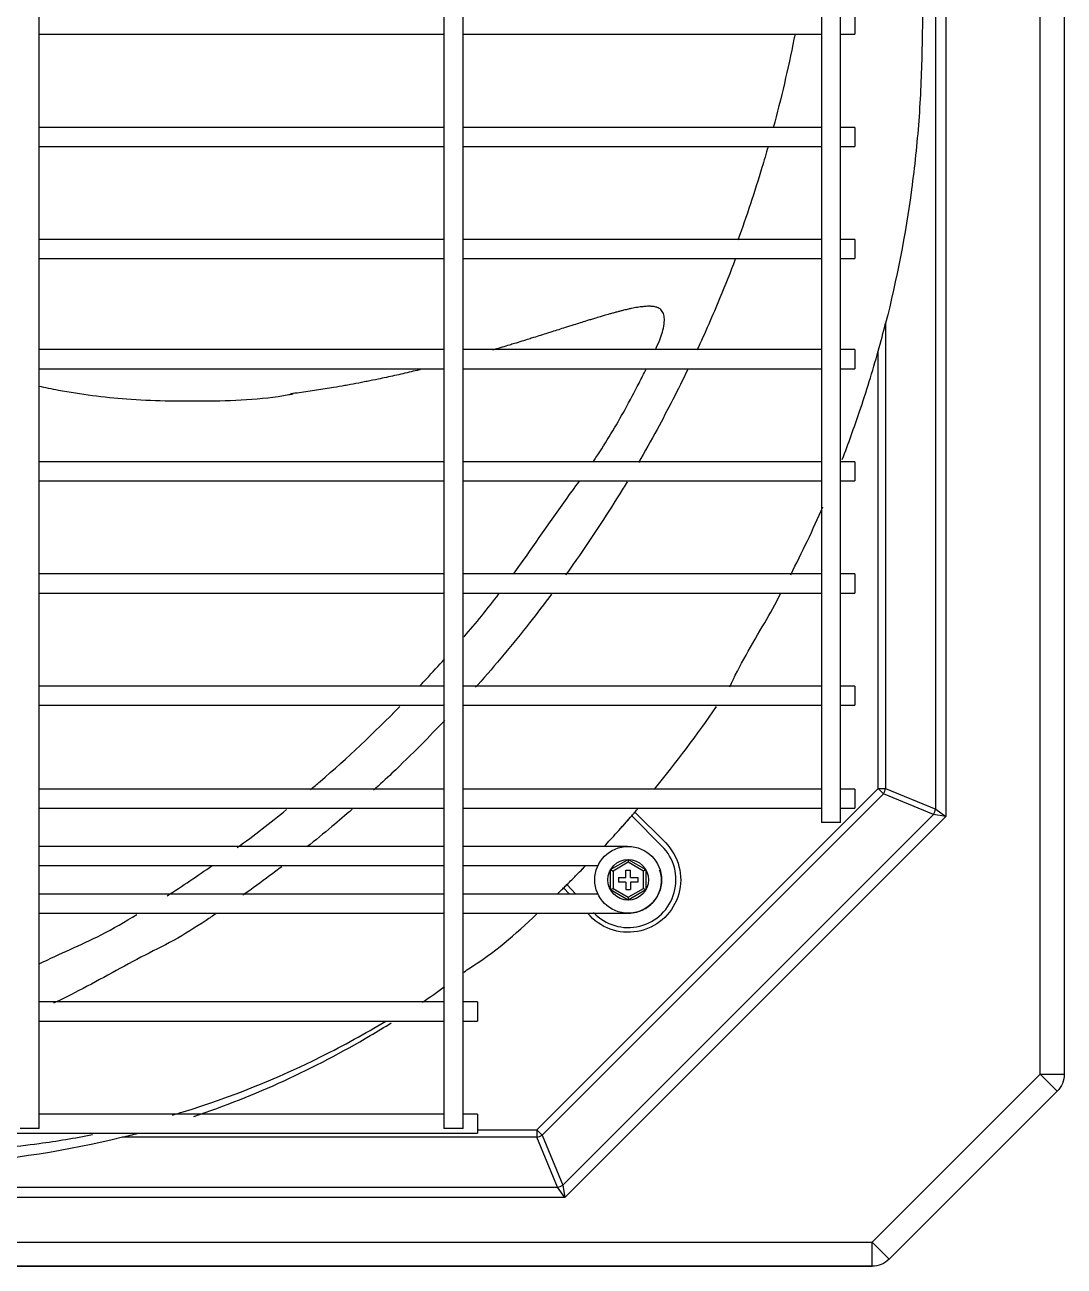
# Model space of a CAD drawing. Extents: x 58467 to 79089, y -33726 to -17391.
# Drawn here: x 72381.62 to 72403.38, y -19215.78 to -19189.78 of the extents above; entities that cross this region are included whole.
import ezdxf

# ---------------------------------------------------------------- set-up
doc = ezdxf.new("R2010")
doc.units = 0
doc.header["$LTSCALE"] = 100

# ---------------------------------------------------------------- blocks, each defined once
blk = doc.blocks.new('ZSGT')
at = {"color": 3}
for p, q in [((40442.027, -24624.037, -3.539), (40442.027, -24505.674, -3.539)), ((40450.505, -24505.674, -3.539), (40450.505, -24624.037, -3.539)), ((40450.905, -24624.037, -3.539), (40450.905, -24505.674, -3.539)), ((40462.993, -24622.901, -3.539), (40462.993, -24506.852, -3.539)), ((40463.493, -24506.852, -3.539), (40463.493, -24622.901, -3.539)), ((40458.41, -24512.173, -3.539), (40458.41, -24617.628, -3.539)), ((40458.81, -24617.628, -3.539), (40458.81, -24512.173, -3.539)), ((40461.014, -24512.343, -3.539), (40461.014, -24617.501, -3.539)), ((40460.802, -24617.349, -3.539), (40460.802, -24512.495, -3.539)), ((40459.11, -24600.717, -3.539), (40459.11, -24601.117, -3.539)), ((40442.026, -24601.117, -3.539), (40450.505, -24601.117, -3.539)), ((40450.905, -24601.117, -3.539), (40458.41, -24601.117, -3.539)), ((40458.81, -24601.117, -3.539), (40459.11, -24601.117, -3.539)), ((40450.505, -24603.066, -3.539), (40442.026, -24603.066, -3.539)), ((40458.41, -24603.066, -3.539), (40450.905, -24603.066, -3.539)), ((40459.11, -24603.066, -3.539), (40458.81, -24603.066, -3.539)), ((40459.11, -24603.066, -3.539), (40459.11, -24603.466, -3.539)), ((40442.026, -24603.466, -3.539), (40450.505, -24603.466, -3.539)), ((40450.905, -24603.466, -3.539), (40458.41, -24603.466, -3.539)), ((40458.81, -24603.466, -3.539), (40459.11, -24603.466, -3.539)), ((40450.505, -24605.416, -3.539), (40442.026, -24605.416, -3.539)), ((40458.41, -24605.416, -3.539), (40450.905, -24605.416, -3.539)), ((40459.11, -24605.416, -3.539), (40458.81, -24605.416, -3.539)), ((40459.11, -24605.416, -3.539), (40459.11, -24605.816, -3.539)), ((40442.026, -24605.816, -3.539), (40450.505, -24605.816, -3.539)), ((40450.905, -24605.816, -3.539), (40458.41, -24605.816, -3.539)), ((40458.81, -24605.816, -3.539), (40459.11, -24605.816, -3.539)), ((40459.754, -24607.167, -3.539), (40459.754, -24616.915, -3.539)), ((40450.505, -24607.723, -3.539), (40442.026, -24607.723, -3.539)), ((40458.41, -24607.723, -3.539), (40450.905, -24607.723, -3.539)), ((40459.11, -24607.723, -3.539), (40458.81, -24607.723, -3.539)), ((40459.11, -24607.723, -3.539), (40459.11, -24608.123, -3.539)), ((40459.599, -24616.915, -3.539), (40459.599, -24607.752, -3.539)), ((40442.026, -24608.123, -3.539), (40450.505, -24608.123, -3.539)), ((40450.905, -24608.123, -3.539), (40458.41, -24608.123, -3.539)), ((40458.81, -24608.123, -3.539), (40459.11, -24608.123, -3.539)), ((40450.505, -24610.072, -3.539), (40442.026, -24610.072, -3.539)), ((40458.41, -24610.072, -3.539), (40450.905, -24610.072, -3.539)), ((40459.11, -24610.072, -3.539), (40458.81, -24610.072, -3.539)), ((40459.11, -24610.072, -3.539), (40459.11, -24610.472, -3.539)), ((40442.026, -24610.472, -3.539), (40450.505, -24610.472, -3.539)), ((40450.905, -24610.472, -3.539), (40458.41, -24610.472, -3.539)), ((40458.81, -24610.472, -3.539), (40459.11, -24610.472, -3.539)), ((40450.505, -24612.422, -3.539), (40442.026, -24612.422, -3.539)), ((40458.41, -24612.422, -3.539), (40450.905, -24612.422, -3.539)), ((40459.11, -24612.422, -3.539), (40458.81, -24612.422, -3.539)), ((40459.11, -24612.422, -3.539), (40459.11, -24612.822, -3.539)), ((40442.026, -24612.822, -3.539), (40450.505, -24612.822, -3.539)), ((40450.905, -24612.822, -3.539), (40458.41, -24612.822, -3.539)), ((40458.81, -24612.822, -3.539), (40459.11, -24612.822, -3.539)), ((40450.505, -24614.772, -3.539), (40442.026, -24614.772, -3.539)), ((40450.017, -24614.772, -3.539), (40450.002, -24614.749, -3.539)), ((40458.41, -24614.772, -3.539), (40450.905, -24614.772, -3.539)), ((40459.11, -24614.772, -3.539), (40458.81, -24614.772, -3.539)), ((40459.11, -24614.772, -3.539), (40459.11, -24615.171, -3.539)), ((40442.026, -24615.171, -3.539), (40450.505, -24615.171, -3.539)), ((40450.905, -24615.171, -3.539), (40458.41, -24615.171, -3.539)), ((40458.81, -24615.171, -3.539), (40459.11, -24615.171, -3.539)), ((40450.505, -24616.928, -3.539), (40442.026, -24616.928, -3.539)), ((40458.41, -24616.928, -3.539), (40450.905, -24616.928, -3.539)), ((40452.45, -24624.067, -3.539), (40459.599, -24616.915, -3.539)), ((40459.11, -24616.928, -3.539), (40458.81, -24616.928, -3.539)), ((40459.11, -24616.928, -3.539), (40459.11, -24617.328, -3.539)), ((40459.599, -24616.915, -3.539), (40459.754, -24616.915, -3.539)), ((40459.599, -24616.915, -3.539), (40459.709, -24617.025, -3.539)), ((40459.754, -24616.915, -3.539), (40460.802, -24617.349, -3.539)), ((40459.709, -24617.025, -3.539), (40452.56, -24624.177, -3.539)), ((40460.756, -24617.459, -3.539), (40459.709, -24617.025, -3.539)), ((40442.026, -24617.328, -3.539), (40450.505, -24617.328, -3.539)), ((40450.905, -24617.328, -3.539), (40458.41, -24617.328, -3.539)), ((40452.994, -24625.224, -3.539), (40460.756, -24617.459, -3.539)), ((40455.07, -24618.121, -3.539), (40454.438, -24617.488, -3.539)), ((40454.503, -24617.412, -3.539), (40455.141, -24618.05, -3.539)), ((40458.81, -24617.328, -3.539), (40459.11, -24617.328, -3.539)), ((40461.014, -24617.501, -3.539), (40460.756, -24617.459, -3.539)), ((40460.802, -24617.349, -3.539), (40461.014, -24617.501, -3.539)), ((40461.014, -24617.501, -3.539), (40453.036, -24625.482, -3.539)), ((40458.61, -24617.628, -3.539), (40458.41, -24617.628, -3.539)), ((40458.81, -24617.628, -3.539), (40458.61, -24617.628, -3.539)), ((40450.505, -24618.128, -3.539), (40442.027, -24618.128, -3.539)), ((40453.276, -24618.128, -3.539), (40450.905, -24618.128, -3.539)), ((40454.347, -24618.128, -3.539), (40452.971, -24618.128, -3.539)), ((40442.027, -24618.528, -3.539), (40450.505, -24618.528, -3.539)), ((40450.905, -24618.528, -3.539), (40453.276, -24618.528, -3.539)), ((40452.971, -24618.528, -3.539), (40453.731, -24618.528, -3.539)), ((40453.995, -24618.615, -3.539), (40454.363, -24618.403, -3.539)), ((40454.363, -24618.461, -3.539), (40454.045, -24618.644, -3.539)), ((40454.363, -24618.403, -3.539), (40454.731, -24618.615, -3.539)), ((40454.363, -24618.403, -3.539), (40454.363, -24618.461, -3.539)), ((40454.681, -24618.644, -3.539), (40454.363, -24618.461, -3.539)), ((40453.995, -24619.04, -3.539), (40453.995, -24618.615, -3.539)), ((40453.995, -24618.615, -3.539), (40454.045, -24618.644, -3.539)), ((40454.045, -24618.644, -3.539), (40454.045, -24619.011, -3.539)), ((40454.163, -24618.778, -3.539), (40454.313, -24618.778, -3.539)), ((40454.163, -24618.778, -3.539), (40454.163, -24618.878, -3.539)), ((40454.313, -24618.628, -3.539), (40454.413, -24618.628, -3.539)), ((40454.313, -24618.778, -3.539), (40454.313, -24618.628, -3.539)), ((40454.413, -24618.778, -3.539), (40454.413, -24618.628, -3.539)), ((40454.413, -24618.778, -3.539), (40454.563, -24618.778, -3.539)), ((40454.563, -24618.778, -3.539), (40454.563, -24618.878, -3.539)), ((40454.731, -24618.615, -3.539), (40454.681, -24618.644, -3.539)), ((40454.681, -24619.011, -3.539), (40454.681, -24618.644, -3.539)), ((40454.731, -24618.615, -3.539), (40454.731, -24619.04, -3.539)), ((40453.132, -24619.128, -3.539), (40453.009, -24618.997, -3.539)), ((40453.08, -24618.927, -3.539), (40453.27, -24619.128, -3.539)), ((40454.045, -24619.011, -3.539), (40453.995, -24619.04, -3.539)), ((40454.363, -24619.253, -3.539), (40453.995, -24619.04, -3.539)), ((40454.045, -24619.011, -3.539), (40454.363, -24619.195, -3.539)), ((40454.313, -24618.878, -3.539), (40454.163, -24618.878, -3.539)), ((40454.313, -24618.878, -3.539), (40454.313, -24619.028, -3.539)), ((40454.313, -24619.028, -3.539), (40454.413, -24619.028, -3.539)), ((40454.363, -24619.195, -3.539), (40454.681, -24619.011, -3.539)), ((40454.731, -24619.04, -3.539), (40454.363, -24619.253, -3.539)), ((40454.413, -24618.878, -3.539), (40454.413, -24619.028, -3.539)), ((40454.563, -24618.878, -3.539), (40454.413, -24618.878, -3.539)), ((40454.681, -24619.011, -3.539), (40454.731, -24619.04, -3.539)), ((40450.505, -24619.128, -3.539), (40442.026, -24619.128, -3.539)), ((40452.039, -24619.128, -3.539), (40450.905, -24619.128, -3.539)), ((40452.322, -24619.128, -3.539), (40452.039, -24619.128, -3.539)), ((40452.688, -24619.128, -3.539), (40452.322, -24619.128, -3.539)), ((40452.971, -24619.128, -3.539), (40452.688, -24619.128, -3.539)), ((40453.731, -24619.128, -3.539), (40452.971, -24619.128, -3.539)), ((40454.363, -24619.195, -3.539), (40454.363, -24619.253, -3.539)), ((40442.026, -24619.528, -3.539), (40450.505, -24619.528, -3.539)), ((40450.905, -24619.528, -3.539), (40452.039, -24619.528, -3.539)), ((40452.039, -24619.528, -3.539), (40452.322, -24619.528, -3.539)), ((40452.322, -24619.528, -3.539), (40452.688, -24619.528, -3.539)), ((40452.322, -24619.528, -3.539), (40452.322, -24619.528, -3.539)), ((40452.688, -24619.528, -3.539), (40452.688, -24619.528, -3.539)), ((40452.688, -24619.528, -3.539), (40452.971, -24619.528, -3.539)), ((40452.971, -24619.528, -3.539), (40454.347, -24619.528, -3.539)), ((40453.565, -24619.584, -3.539), (40453.511, -24619.528, -3.539)), ((40450.505, -24621.387, -3.539), (40442.027, -24621.387, -3.539)), ((40451.205, -24621.387, -3.539), (40450.905, -24621.387, -3.539)), ((40451.205, -24621.387, -3.539), (40451.205, -24621.787, -3.539)), ((40442.027, -24621.787, -3.539), (40450.505, -24621.787, -3.539)), ((40450.905, -24621.787, -3.539), (40451.205, -24621.787, -3.539)), ((40459.472, -24626.422, -3.539), (40462.993, -24622.901, -3.539)), ((40462.993, -24622.901, -3.539), (40463.493, -24622.901, -3.539)), ((40462.993, -24622.901, -3.539), (40463.347, -24623.254, -3.539)), ((40463.347, -24623.254, -3.539), (40459.825, -24626.776, -3.539)), ((40450.505, -24623.736, -3.539), (40442.027, -24623.736, -3.539)), ((40451.205, -24623.736, -3.539), (40450.905, -24623.736, -3.539)), ((40451.205, -24623.736, -3.539), (40451.205, -24624.136, -3.539)), ((40405.812, -24624.136, -3.539), (40451.205, -24624.136, -3.539)), ((40441.827, -24624.037, -3.539), (40441.627, -24624.037, -3.539)), ((40442.027, -24624.037, -3.539), (40441.827, -24624.037, -3.539)), ((40452.45, -24624.222, -3.539), (40443.771, -24624.222, -3.539)), ((40450.705, -24624.037, -3.539), (40450.505, -24624.037, -3.539)), ((40450.905, -24624.037, -3.539), (40450.705, -24624.037, -3.539)), ((40451.205, -24624.067, -3.539), (40452.45, -24624.067, -3.539)), ((40452.45, -24624.067, -3.539), (40452.45, -24624.222, -3.539)), ((40452.45, -24624.067, -3.539), (40452.56, -24624.177, -3.539)), ((40452.884, -24625.27, -3.539), (40452.45, -24624.222, -3.539)), ((40452.56, -24624.177, -3.539), (40452.994, -24625.224, -3.539)), ((40404.069, -24625.27, -3.539), (40452.884, -24625.27, -3.539)), ((40453.036, -24625.482, -3.539), (40452.884, -24625.27, -3.539)), ((40452.994, -24625.224, -3.539), (40453.036, -24625.482, -3.539)), ((40453.036, -24625.482, -3.539), (40403.981, -24625.482, -3.539)), ((40391.42, -24626.422, -3.539), (40459.472, -24626.422, -3.539)), ((40459.472, -24626.422, -3.539), (40459.825, -24626.776, -3.539)), ((40459.472, -24626.922, -3.539), (40459.472, -24626.422, -3.539)), ((40459.472, -24626.922, -3.539), (40391.42, -24626.922, -3.539)), ((40391.467, -24626.922, -3.539), (40459.472, -24626.922, -3.539)), ((40391.467, -24626.922, -3.539), (40459.472, -24626.922, -3.539))]:
    blk.add_line(p, q, dxfattribs=at)
for radius in [0.7, 0.425, 0.425]:
    blk.add_circle((40454.363, -24618.828, -3.539), radius, dxfattribs=at)
at = {"color": 3, "extrusion": (0, 0, -1)}
for centre, radius, start, end in [((-40454.363, -24618.828, 3.539), 1.1, 135, 316.5506), ((-40462.993, -24622.901, 3.539), 0.5, 180, 225), ((-40459.472, -24626.422, 3.539), 0.5, 225, 270)]:
    blk.add_arc(centre, radius, start, end, dxfattribs=at)
at = {"color": 3}
blk.add_arc((40454.363, -24618.828, -3.539), 1, 223.4494, 45, dxfattribs=at)
for centre, major_axis in [((40459.599, -24616.915, -3.539), (-0.084, -0.203)), ((40460.646, -24617.349, -3.539), (-0.084, -0.203)), ((40452.45, -24624.067, -3.539), (-0.203, -0.084)), ((40452.884, -24625.114, -3.539), (-0.203, -0.084))]:
    blk.add_ellipse(centre, major_axis=major_axis, ratio=0.678598, start_param=1.296782, end_param=1.844811, dxfattribs=at)
for points, knots in [([(40460.59, -24595.618, -3.539), (40460.583, -24596.593, -3.539), (40460.574, -24597.567, -3.539), (40460.549, -24599.517, -3.539), (40460.536, -24600.492, -3.539), (40460.503, -24601.954, -3.539), (40460.484, -24602.442, -3.539), (40460.411, -24603.411, -3.539), (40460.36, -24603.89, -3.539), (40460.168, -24605.317, -3.539), (40459.986, -24606.25, -3.539), (40459.754, -24607.167, -3.539)], [0, 0, 0, 0, 0.25, 0.25, 0.5, 0.5, 0.625, 0.625, 0.75, 0.75, 1, 1, 1, 1]), ([(40457.854, -24601.118, -3.539), (40457.848, -24601.15, -3.539), (40457.718, -24601.807, -3.539), (40457.566, -24602.46, -3.539), (40457.401, -24603.074, -3.539)], [0, 0, 0, 0, 0.049766, 1, 1, 1, 1]), ([(40457.291, -24603.472, -3.539), (40457.25, -24603.618, -3.539), (40457.057, -24604.275, -3.539), (40456.842, -24604.926, -3.539), (40456.66, -24605.428, -3.539)], [0, 0, 0, 0, 0.22069, 1, 1, 1, 1]), ([(40456.606, -24605.827, -3.539), (40456.503, -24606.098, -3.539), (40456.248, -24606.741, -3.539), (40455.97, -24607.374, -3.539), (40455.802, -24607.737, -3.539)], [0, 0, 0, 0, 0.42049, 1, 1, 1, 1]), ([(40454.962, -24606.835, -3.539), (40454.947, -24606.831, -3.539), (40454.922, -24606.825, -3.539), (40454.891, -24606.819, -3.539), (40454.846, -24606.815, -3.539), (40454.81, -24606.814, -3.539), (40454.766, -24606.814, -3.539), (40454.714, -24606.817, -3.539), (40454.669, -24606.822, -3.539), (40454.609, -24606.829, -3.539), (40454.557, -24606.837, -3.539), (40454.494, -24606.848, -3.539), (40454.434, -24606.86, -3.539), (40454.357, -24606.877, -3.539), (40454.278, -24606.895, -3.539), (40454.197, -24606.916, -3.539), (40454.125, -24606.935, -3.539), (40454.051, -24606.955, -3.539), (40453.963, -24606.979, -3.539), (40453.872, -24607.005, -3.539), (40453.765, -24607.037, -3.539), (40453.67, -24607.065, -3.539), (40453.573, -24607.095, -3.539), (40453.474, -24607.125, -3.539), (40453.359, -24607.161, -3.539), (40453.241, -24607.198, -3.539), (40453.136, -24607.232, -3.539), (40453.03, -24607.265, -3.539), (40452.908, -24607.304, -3.539), (40452.781, -24607.344, -3.539), (40452.658, -24607.383, -3.539), (40452.53, -24607.424, -3.539), (40452.4, -24607.465, -3.539), (40452.268, -24607.506, -3.539), (40452.134, -24607.548, -3.539), (40451.997, -24607.59, -3.539), (40451.859, -24607.632, -3.539), (40451.721, -24607.673, -3.539), (40451.603, -24607.708, -3.539), (40451.537, -24607.728, -3.539), (40451.523, -24607.732, -3.539)], [0, 0, 0, 0, 0.033229, 0.055763, 0.078298, 0.100832, 0.123366, 0.145901, 0.168435, 0.19097, 0.213504, 0.236039, 0.258573, 0.281107, 0.314909, 0.337443, 0.359978, 0.382512, 0.405047, 0.438848, 0.461383, 0.495184, 0.517719, 0.540253, 0.574055, 0.607857, 0.630391, 0.652925, 0.686727, 0.720529, 0.743063, 0.776865, 0.810667, 0.833201, 0.867003, 0.900804, 0.923339, 0.95714, 0.990942, 1, 1, 1, 1]), ([(40454.934, -24607.725, -3.539), (40454.965, -24607.657, -3.539), (40455.041, -24607.482, -3.539), (40455.116, -24607.253, -3.539), (40455.125, -24607.05, -3.539), (40455.101, -24606.959, -3.539), (40455.065, -24606.901, -3.539), (40455.02, -24606.858, -3.539), (40454.98, -24606.839, -3.539), (40454.949, -24606.832, -3.539)], [0, 0, 0, 0, 0.219395, 0.55496, 0.6933, 0.812497, 0.863417, 0.908725, 1, 1, 1, 1]), ([(40453.626, -24610.074, -3.539), (40453.646, -24610.045, -3.539), (40453.887, -24609.69, -3.539), (40454.214, -24609.142, -3.539), (40454.546, -24608.511, -3.539), (40454.691, -24608.226, -3.539), (40454.741, -24608.125, -3.539)], [0, 0, 0, 0, 0.048306, 0.574929, 0.852045, 1, 1, 1, 1]), ([(40450.008, -24608.141, -3.539), (40450.002, -24608.143, -3.539), (40449.939, -24608.158, -3.539), (40449.818, -24608.187, -3.539), (40449.645, -24608.227, -3.539), (40449.471, -24608.267, -3.539), (40449.299, -24608.304, -3.539), (40449.107, -24608.345, -3.539), (40448.933, -24608.38, -3.539), (40448.74, -24608.418, -3.539), (40448.585, -24608.448, -3.539), (40448.39, -24608.483, -3.539), (40448.214, -24608.513, -3.539), (40448.017, -24608.545, -3.539), (40447.837, -24608.573, -3.539), (40447.656, -24608.6, -3.539), (40447.473, -24608.625, -3.539), (40447.352, -24608.641, -3.539), (40447.292, -24608.648, -3.539)], [0, 0, 0, 0, 0.006903, 0.071665, 0.136426, 0.201188, 0.265949, 0.330711, 0.417059, 0.460233, 0.546582, 0.589756, 0.676105, 0.740866, 0.805628, 0.870389, 0.935151, 1, 1, 1, 1]), ([(40455.612, -24608.137, -3.539), (40455.407, -24608.562, -3.539), (40455.071, -24609.217, -3.539), (40454.71, -24609.859, -3.539), (40454.577, -24610.088, -3.539)], [0, 0, 0, 0, 0.640117, 1, 1, 1, 1]), ([(40447.344, -24608.655, -3.539), (40447.314, -24608.66, -3.539), (40446.701, -24608.779, -3.539), (40445.531, -24608.815, -3.539), (40443.918, -24608.796, -3.539), (40442.767, -24608.646, -3.539), (40442.159, -24608.523, -3.539), (40442.024, -24608.493, -3.539)], [0, 0, 0, 0, 0.017033, 0.353101, 0.655124, 0.923021, 1, 1, 1, 1]), ([(40451.959, -24612.429, -3.539), (40452.325, -24611.923, -3.539), (40452.768, -24611.262, -3.539), (40453.244, -24610.612, -3.539), (40453.342, -24610.476, -3.539)], [0, 0, 0, 0, 0.792341, 1, 1, 1, 1]), ([(40454.339, -24610.49, -3.539), (40454.284, -24610.582, -3.539), (40453.947, -24611.134, -3.539), (40453.519, -24611.785, -3.539), (40453.13, -24612.333, -3.539), (40453.053, -24612.441, -3.539)], [0, 0, 0, 0, 0.137607, 0.830509, 1, 1, 1, 1]), ([(40452.759, -24612.842, -3.539), (40452.607, -24613.046, -3.539), (40452.11, -24613.695, -3.539), (40451.573, -24614.342, -3.539), (40451.182, -24614.778, -3.539), (40451.167, -24614.794, -3.539)], [0, 0, 0, 0, 0.302202, 0.97371, 1, 1, 1, 1]), ([(40456.488, -24614.789, -3.539), (40456.684, -24614.349, -3.539), (40456.96, -24613.9, -3.539), (40457.335, -24613.244, -3.539), (40457.446, -24613.043, -3.539), (40457.554, -24612.841, -3.539)], [0, 0, 0, 0, 0.696314, 0.696314, 1, 1, 1, 1]), ([(40450.007, -24614.758, -3.539), (40450.05, -24614.712, -3.539), (40450.222, -24614.529, -3.539), (40450.393, -24614.343, -3.539), (40450.519, -24614.202, -3.539)], [0, 0, 0, 0, 0.252005, 1, 1, 1, 1]), ([(40447.713, -24616.94, -3.539), (40447.779, -24616.884, -3.539), (40448.418, -24616.336, -3.539), (40449.038, -24615.751, -3.539), (40449.58, -24615.2, -3.539)], [0, 0, 0, 0, 0.103466, 1, 1, 1, 1]), ([(40450.027, -24616.002, -3.539), (40449.825, -24616.201, -3.539), (40449.497, -24616.523, -3.539), (40449.159, -24616.836, -3.539), (40449.029, -24616.954, -3.539)], [0, 0, 0, 0, 0.616544, 1, 1, 1, 1]), ([(40448.583, -24617.35, -3.539), (40448.443, -24617.472, -3.539), (40448.131, -24617.74, -3.539), (40447.812, -24618, -3.539), (40447.636, -24618.141, -3.539)], [0, 0, 0, 0, 0.451779, 1, 1, 1, 1]), ([(40453.859, -24618.129, -3.539), (40453.949, -24618.033, -3.539), (40454.148, -24617.816, -3.539), (40454.344, -24617.596, -3.539), (40454.451, -24617.473, -3.539)], [0, 0, 0, 0, 0.44696, 1, 1, 1, 1]), ([(40453.859, -24618.129, -3.539), (40453.949, -24618.033, -3.539), (40454.144, -24617.821, -3.539), (40454.335, -24617.606, -3.539), (40454.438, -24617.488, -3.539)], [0, 0, 0, 0, 0.457218, 1, 1, 1, 1]), ([(40453.181, -24618.828, -3.539), (40453.236, -24618.774, -3.539), (40453.334, -24618.675, -3.539), (40453.431, -24618.576, -3.539), (40453.475, -24618.532, -3.539)], [0, 0, 0, 0, 0.553412, 1, 1, 1, 1]), ([(40453.181, -24618.828, -3.539), (40453.236, -24618.774, -3.539), (40453.334, -24618.675, -3.539), (40453.432, -24618.576, -3.539), (40453.475, -24618.532, -3.539)], [0, 0, 0, 0, 0.55329, 1, 1, 1, 1]), ([(40447.107, -24618.554, -3.539), (40447.025, -24618.616, -3.539), (40446.757, -24618.818, -3.539), (40446.485, -24619.016, -3.539), (40446.295, -24619.15, -3.539)], [0, 0, 0, 0, 0.307262, 1, 1, 1, 1]), ([(40454.363, -24619.528, -3.539), (40454.425, -24619.527, -3.539), (40454.538, -24619.513, -3.539), (40454.732, -24619.437, -3.539), (40454.904, -24619.295, -3.539), (40455.014, -24619.107, -3.539), (40455.065, -24618.923, -3.539), (40455.065, -24618.763, -3.539), (40455.036, -24618.663, -3.539), (40455.021, -24618.627, -3.539)], [0, 0, 0, 0, 0.137261, 0.262101, 0.473405, 0.635419, 0.754104, 0.906211, 1, 1, 1, 1]), ([(40442.031, -24620.587, -3.539), (40442.465, -24620.372, -3.539), (40443.148, -24620.102, -3.539), (40443.825, -24619.707, -3.539), (40444.073, -24619.558, -3.539)], [0, 0, 0, 0, 0.633004, 1, 1, 1, 1]), ([(40445.743, -24619.532, -3.539), (40445.67, -24619.581, -3.539), (40445.373, -24619.779, -3.539), (40444.848, -24620.115, -3.539), (40444.163, -24620.437, -3.539), (40443.471, -24620.828, -3.539), (40442.86, -24621.152, -3.539), (40442.478, -24621.343, -3.539), (40442.33, -24621.415, -3.539)], [0, 0, 0, 0, 0.066649, 0.271122, 0.474015, 0.675325, 0.87505, 1, 1, 1, 1]), ([(40450.919, -24620.766, -3.539), (40450.964, -24620.731, -3.539), (40451.008, -24620.697, -3.539), (40451.538, -24620.372, -3.539), (40452.004, -24619.969, -3.539), (40452.452, -24619.543, -3.539)], [0, 0, 0, 0, 0.083758, 0.083758, 1, 1, 1, 1]), ([(40444.817, -24623.756, -3.539), (40444.892, -24623.734, -3.539), (40444.968, -24623.711, -3.539), (40446.034, -24623.384, -3.539), (40447.018, -24622.991, -3.539), (40448.404, -24622.297, -3.539), (40448.85, -24622.051, -3.539), (40449.285, -24621.787, -3.539)], [0, 0, 0, 0, 0.048488, 0.048488, 0.686498, 0.686498, 1, 1, 1, 1]), ([(40445.264, -24623.786, -3.539), (40446.557, -24623.352, -3.539), (40447.789, -24622.786, -3.539), (40449.11, -24622.004, -3.539), (40449.256, -24621.915, -3.539), (40449.402, -24621.823, -3.539)], [0, 0, 0, 0, 0.888615, 0.888615, 1, 1, 1, 1]), ([(40443.771, -24624.222, -3.539), (40442.617, -24624.51, -3.539), (40441.445, -24624.689, -3.539), (40439.661, -24624.799, -3.539), (40439.064, -24624.825, -3.539), (40437.871, -24624.88, -3.539), (40437.274, -24624.905, -3.539), (40434.286, -24625.014, -3.539), (40431.889, -24625.058, -3.539), (40429.492, -24625.058, -3.539)], [0, 0, 0, 0, 0.25, 0.25, 0.375, 0.375, 0.5, 0.5, 1, 1, 1, 1]), ([(40429.612, -24624.739, -3.539), (40431.685, -24624.739, -3.539), (40433.758, -24624.711, -3.539), (40436.866, -24624.632, -3.539), (40437.902, -24624.599, -3.539), (40439.455, -24624.539, -3.539), (40439.973, -24624.522, -3.539), (40441.006, -24624.467, -3.539), (40441.519, -24624.419, -3.539), (40442.402, -24624.3, -3.539), (40442.774, -24624.238, -3.539), (40443.144, -24624.165, -3.539)], [0, 0, 0, 0, 0.45798, 0.45798, 0.686971, 0.686971, 0.801466, 0.801466, 0.915961, 0.915961, 1, 1, 1, 1])]:
    blk.add_open_spline(points, degree=3, knots=knots, dxfattribs=at)
for points in [[(40459.599, -24607.752, -3.539), (40459.653, -24607.556, -3.539), (40459.706, -24607.359, -3.539), (40459.754, -24607.167, -3.539)], [(40459.208, -24609.021, -3.539), (40459.349, -24608.602, -3.539), (40459.48, -24608.178, -3.539), (40459.599, -24607.752, -3.539)], [(40458.847, -24610.022, -3.539), (40458.974, -24609.691, -3.539), (40459.094, -24609.358, -3.539), (40459.208, -24609.021, -3.539)], [(40457.766, -24612.437, -3.539), (40458.006, -24611.969, -3.539), (40458.231, -24611.494, -3.539), (40458.44, -24611.012, -3.539)], [(40450.926, -24613.739, -3.539), (40451.176, -24613.447, -3.539), (40451.419, -24613.148, -3.539), (40451.654, -24612.841, -3.539)], [(40454.911, -24616.93, -3.539), (40455.37, -24616.371, -3.539), (40455.805, -24615.793, -3.539), (40456.214, -24615.197, -3.539)], [(40450.521, -24615.489, -3.539), (40450.357, -24615.661, -3.539), (40450.192, -24615.831, -3.539), (40450.027, -24616.002, -3.539)], [(40446.177, -24618.153, -3.539), (40446.524, -24617.899, -3.539), (40446.868, -24617.634, -3.539), (40447.207, -24617.359, -3.539)], [(40454.438, -24617.488, -3.539), (40454.46, -24617.463, -3.539), (40454.481, -24617.438, -3.539), (40454.503, -24617.412, -3.539)], [(40454.504, -24617.413, -3.539), (40454.528, -24617.385, -3.539), (40454.552, -24617.357, -3.539), (40454.576, -24617.329, -3.539)], [(40444.71, -24619.161, -3.539), (40445.027, -24618.958, -3.539), (40445.342, -24618.747, -3.539), (40445.654, -24618.528, -3.539)], [(40452.939, -24619.064, -3.539), (40452.962, -24619.042, -3.539), (40452.985, -24619.02, -3.539), (40453.009, -24618.997, -3.539)], [(40453.009, -24618.997, -3.539), (40453.033, -24618.974, -3.539), (40453.056, -24618.951, -3.539), (40453.08, -24618.927, -3.539)], [(40453.066, -24618.941, -3.539), (40453.082, -24618.925, -3.539), (40453.099, -24618.909, -3.539), (40453.115, -24618.893, -3.539)], [(40453.08, -24618.927, -3.539), (40453.114, -24618.894, -3.539), (40453.147, -24618.861, -3.539), (40453.181, -24618.828, -3.539)], [(40452.874, -24619.131, -3.539), (40452.895, -24619.109, -3.539), (40452.917, -24619.087, -3.539), (40452.939, -24619.064, -3.539)], [(40450.059, -24621.391, -3.539), (40450.214, -24621.285, -3.539), (40450.367, -24621.177, -3.539), (40450.518, -24621.066, -3.539)], [(40443.771, -24624.222, -3.539), (40443.879, -24624.195, -3.539), (40443.989, -24624.167, -3.539), (40444.099, -24624.137, -3.539)]]:
    blk.add_open_spline(points, degree=3, dxfattribs=at)

msp = doc.modelspace()

# ---------------------------------------------------------------- block references
msp.add_blockref('ZSGT', (31939.888, 5411.143))

doc.saveas('drawing.dxf')
